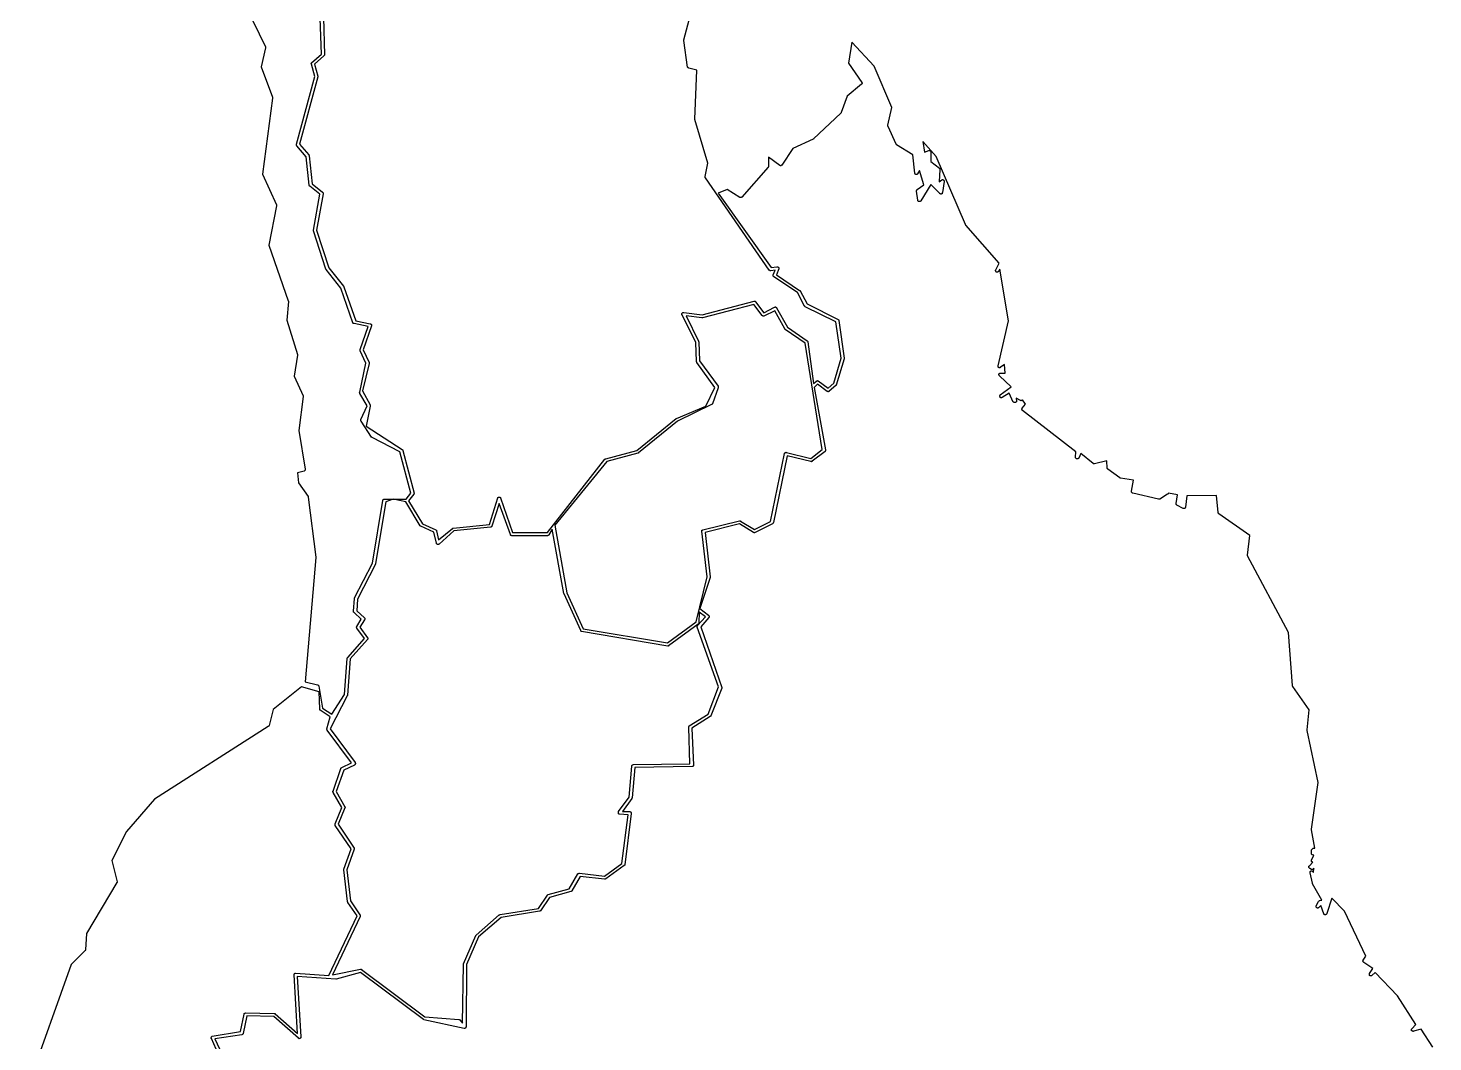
# Model space of a CAD drawing. Header units: metres. Extents: x 12 to 388, y 12 to 220.
# Drawn here: x 117.55 to 163.08, y 156.48 to 189.34 of the extents above; entities that cross this region are included whole.
import ezdxf

# ---------------------------------------------------------------- set-up
doc = ezdxf.new("R2010")
doc.units = ezdxf.units.M

msp = doc.modelspace()

# ---------------------------------------------------------------- linework, layer by layer
for points in [[(124.83, 189.58), (125.24, 188.73), (125.24, 188.72), (125.24, 188.71), (125.24, 188.7), (125.1, 188.09), (125.47, 187.1), (125.47, 187.09), (125.47, 187.08), (125.47, 187.07), (125.15, 184.61), (125.6, 183.61), (125.6, 183.6), (125.6, 183.59), (125.6, 183.58), (125.35, 182.3), (125.98, 180.5), (125.99, 180.49), (125.99, 180.48), (125.94, 179.87), (126.28, 178.76), (126.28, 178.75), (126.28, 178.74), (126.17, 178.06), (126.47, 177.42), (126.47, 177.41), (126.47, 177.4), (126.33, 176.3), (126.53, 175.04), (126.53, 175.03), (126.53, 175.02), (126.53, 175.01), (126.52, 175), (126.51, 174.99), (126.5, 174.98), (126.28, 174.92), (126.31, 174.6), (126.63, 174.16), (126.63, 174.15), (126.63, 174.14), (126.88, 172.19), (126.88, 172.18), (126.53, 168.15), (126.93, 168.05), (126.94, 168.05), (126.95, 168.04), (126.96, 168.03), (126.96, 168.02), (126.97, 168.02), (126.97, 168.01), (127.09, 167.3), (127.39, 167.1), (127.8, 167.74), (127.89, 168.91), (127.89, 168.92), (127.9, 168.92), (127.9, 168.93), (127.9, 168.94), (127.91, 168.94), (128.45, 169.55), (128.2, 169.89), (128.2, 169.9), (128.19, 169.91), (128.19, 169.92), (128.19, 169.93), (128.2, 169.93), (128.2, 169.94), (128.35, 170.18), (128.12, 170.4), (128.11, 170.4), (128.11, 170.41), (128.1, 170.41), (128.1, 170.42), (128.1, 170.43), (128.1, 170.44), (128.13, 170.85), (128.13, 170.86), (128.13, 170.87), (128.71, 172), (129.05, 174.03), (129.05, 174.04), (129.05, 174.05), (129.06, 174.05), (129.06, 174.06), (129.07, 174.06), (129.08, 174.07), (129.09, 174.07), (129.1, 174.07), (129.38, 174.07), (129.8, 174.07), (129.95, 174.27), (129.6, 175.6), (128.7, 176.07), (128.69, 176.07), (128.69, 176.08), (128.68, 176.08), (128.34, 176.6), (128.34, 176.61), (128.33, 176.61), (128.33, 176.62), (128.33, 176.63), (128.33, 176.64), (128.33, 176.65), (128.54, 177.1), (128.3, 177.5), (128.3, 177.51), (128.3, 177.52), (128.29, 177.52), (128.29, 177.53), (128.3, 177.53), (128.3, 177.54), (128.5, 178.48), (128.31, 178.88), (128.31, 178.89), (128.31, 178.9), (128.31, 178.91), (128.31, 178.92), (128.57, 179.67), (128.12, 179.76), (128.11, 179.76), (128.1, 179.76), (128.1, 179.77), (128.09, 179.77), (128.09, 179.78), (128.08, 179.78), (128.08, 179.79), (127.69, 180.91), (127.21, 181.52), (127.21, 181.53), (127.2, 181.53), (126.8, 182.77), (126.8, 182.78), (126.8, 182.79), (127.01, 183.96), (126.68, 184.22), (126.67, 184.22), (126.67, 184.23), (126.66, 184.24), (126.66, 184.25), (126.56, 185.17), (126.26, 185.53), (126.25, 185.54), (126.25, 185.55), (126.25, 185.56), (126.24, 185.57), (126.25, 185.57), (126.25, 185.58), (126.84, 187.77), (126.73, 188.17), (126.73, 188.18), (126.72, 188.18), (126.72, 188.19), (126.73, 188.19), (126.73, 188.2), (126.73, 188.21), (126.74, 188.22), (127.06, 188.5), (127.02, 189.66)], [(127.12, 189.69), (127.16, 188.48), (127.16, 188.47), (127.16, 188.46), (127.15, 188.46), (127.15, 188.45), (127.14, 188.44), (126.83, 188.17), (126.94, 187.78), (126.94, 187.77), (126.94, 187.76), (126.35, 185.58), (126.65, 185.23), (126.65, 185.22), (126.66, 185.21), (126.66, 185.2), (126.76, 184.29), (127.09, 184.02), (127.1, 184.01), (127.1, 184), (127.11, 184), (127.11, 183.99), (127.11, 183.98), (127.11, 183.97), (126.9, 182.79), (127.3, 181.57), (127.77, 180.97), (127.78, 180.96), (127.78, 180.95), (128.17, 179.85), (128.64, 179.75), (128.65, 179.75), (128.66, 179.75), (128.66, 179.74), (128.67, 179.74), (128.67, 179.73), (128.68, 179.73), (128.68, 179.72), (128.68, 179.71), (128.68, 179.7), (128.68, 179.69), (128.41, 178.91), (128.6, 178.5), (128.6, 178.49), (128.6, 178.48), (128.6, 178.47), (128.39, 177.58), (128.64, 177.13), (128.64, 177.12), (128.64, 177.11), (128.64, 177.1), (128.64, 177.09), (128.51, 176.44), (129.67, 175.68), (129.68, 175.68), (129.68, 175.67), (129.69, 175.66), (129.69, 175.65), (130.06, 174.27), (130.06, 174.26), (130.06, 174.25), (130.05, 174.24), (130.05, 174.23), (129.88, 174.02), (130.33, 173.27), (130.77, 173.08), (130.78, 173.07), (130.79, 173.06), (130.79, 173.05), (130.79, 173.04), (130.85, 172.75), (131.3, 173.12), (131.31, 173.13), (131.32, 173.13), (131.33, 173.13), (132.5, 173.25), (132.77, 174.11), (132.77, 174.12), (132.78, 174.12), (132.78, 174.13), (132.79, 174.13), (132.79, 174.14), (132.8, 174.14), (132.81, 174.14), (132.82, 174.14), (132.83, 174.14), (132.84, 174.14), (132.84, 174.13), (132.85, 174.13), (132.85, 174.12), (132.86, 174.12), (132.86, 174.11), (133.25, 172.99), (134.38, 172.99), (136.24, 175.37), (136.25, 175.37), (136.25, 175.38), (136.26, 175.38), (136.27, 175.38), (137.28, 175.65), (138.55, 176.68), (138.56, 176.68), (139.52, 177.09), (139.81, 177.69), (139.22, 178.5), (139.22, 178.51), (139.22, 178.52), (139.21, 178.52), (139.21, 178.53), (139.19, 179.15), (138.75, 180.05), (138.74, 180.05), (138.74, 180.06), (138.74, 180.07), (138.74, 180.08), (138.74, 180.09), (138.75, 180.09), (138.75, 180.1), (138.76, 180.11), (138.77, 180.12), (138.78, 180.12), (138.79, 180.12), (138.8, 180.12), (139.4, 180.05), (141.08, 180.49), (141.09, 180.49), (141.1, 180.49), (141.11, 180.49), (141.12, 180.48), (141.13, 180.48), (141.13, 180.47), (141.4, 180.11), (141.74, 180.29), (141.75, 180.29), (141.76, 180.29), (141.76, 180.3), (141.77, 180.3), (141.78, 180.29), (141.79, 180.29), (141.8, 180.28), (141.81, 180.28), (141.81, 180.27), (142.16, 179.65), (142.8, 179.2), (142.81, 179.19), (142.82, 179.18), (142.82, 179.17), (143.01, 177.82), (143.1, 177.9), (143.1, 177.91), (143.11, 177.91), (143.12, 177.91), (143.12, 177.92), (143.13, 177.92), (143.14, 177.92), (143.14, 177.91), (143.15, 177.91), (143.16, 177.91), (143.48, 177.67), (143.66, 177.83), (143.9, 178.64), (143.73, 179.82), (142.74, 180.31), (142.73, 180.32), (142.72, 180.32), (142.72, 180.33), (142.71, 180.33), (142.49, 180.77), (141.72, 181.28), (141.71, 181.29), (141.7, 181.3), (141.7, 181.31), (141.7, 181.32), (141.7, 181.33), (141.7, 181.34), (141.76, 181.49), (141.62, 181.47), (141.61, 181.47), (141.6, 181.47), (141.59, 181.48), (141.58, 181.48), (141.58, 181.49), (141.57, 181.49), (139.5, 184.49), (139.49, 184.49), (139.49, 184.5), (139.49, 184.51), (139.49, 184.52), (139.49, 184.53), (139.58, 184.96), (139.16, 186.38), (139.16, 186.39), (139.22, 187.98), (138.96, 188.04), (138.95, 188.04), (138.95, 188.05), (138.94, 188.05), (138.94, 188.06), (138.93, 188.06), (138.93, 188.07), (138.92, 188.08), (138.8, 188.94), (138.8, 188.95), (138.8, 188.96), (138.97, 189.61)], [(163.08, 156.31), (162.7, 156.89), (162.45, 156.82), (162.45, 156.81), (162.44, 156.81), (162.43, 156.81), (162.43, 156.82), (162.42, 156.82), (162.41, 156.82), (162.41, 156.83), (162.4, 156.83), (162.4, 156.84), (162.39, 156.84), (162.39, 156.85), (162.39, 156.86), (162.39, 156.87), (162.39, 156.88), (162.39, 156.89), (162.4, 156.89), (162.4, 156.9), (162.53, 157.04), (161.93, 157.97), (161.21, 158.73), (161.1, 158.63), (161.09, 158.62), (161.08, 158.62), (161.07, 158.62), (161.06, 158.62), (161.05, 158.62), (161.04, 158.62), (161.04, 158.63), (161.03, 158.63), (161.03, 158.64), (161.02, 158.65), (161.02, 158.66), (161.02, 158.67), (161.02, 158.68), (161.02, 158.69), (161.03, 158.69), (161.13, 158.86), (160.84, 159.05), (160.83, 159.06), (160.83, 159.07), (160.82, 159.07), (160.82, 159.08), (160.82, 159.09), (160.81, 159.09), (160.81, 159.1), (160.82, 159.11), (160.82, 159.12), (160.82, 159.13), (160.91, 159.25), (160.22, 160.71), (159.8, 161.14), (159.64, 160.64), (159.64, 160.63), (159.63, 160.63), (159.63, 160.62), (159.62, 160.61), (159.61, 160.61), (159.61, 160.6), (159.6, 160.6), (159.59, 160.6), (159.58, 160.6), (159.57, 160.6), (159.57, 160.61), (159.56, 160.61), (159.55, 160.62), (159.55, 160.63), (159.54, 160.63), (159.45, 160.9), (159.38, 160.83), (159.37, 160.82), (159.36, 160.82), (159.36, 160.81), (159.35, 160.81), (159.34, 160.81), (159.33, 160.82), (159.32, 160.82), (159.31, 160.83), (159.3, 160.84), (159.3, 160.85), (159.3, 160.86), (159.3, 160.87), (159.3, 160.88), (159.3, 160.89), (159.37, 161.03), (159.38, 161.04), (159.39, 161.05), (159.4, 161.06), (159.41, 161.06), (159.48, 161.07), (159.18, 161.6), (159.18, 161.61), (159.18, 161.62), (159.1, 161.96), (159.1, 161.97), (159.1, 161.98), (159.1, 161.99), (159.1, 162), (159.11, 162), (159.11, 162.01), (159.12, 162.01), (159.12, 162.02), (159.13, 162.02), (159.14, 162.02), (159.15, 162.02), (159.16, 162.02), (159.17, 162.02), (159.17, 162.01), (159.18, 162.01), (159.18, 162), (159.21, 161.97), (159.22, 162.11), (159.21, 162.09), (159.21, 162.08), (159.2, 162.08), (159.2, 162.07), (159.19, 162.07), (159.18, 162.07), (159.17, 162.07), (159.16, 162.07), (159.15, 162.07), (159.09, 162.1), (159.08, 162.11), (159.07, 162.12), (159.07, 162.13), (159.06, 162.13), (159.06, 162.14), (159.06, 162.15), (159.06, 162.16), (159.06, 162.17), (159.07, 162.17), (159.07, 162.18), (159.08, 162.18), (159.19, 162.3), (159.17, 162.31), (159.16, 162.31), (159.15, 162.32), (159.15, 162.33), (159.14, 162.33), (159.14, 162.34), (159.14, 162.35), (159.14, 162.36), (159.14, 162.37), (159.22, 162.53), (159.18, 162.54), (159.17, 162.54), (159.16, 162.55), (159.15, 162.56), (159.15, 162.57), (159.14, 162.57), (159.14, 162.58), (159.14, 162.67), (159.14, 162.68), (159.14, 162.69), (159.15, 162.7), (159.19, 162.75), (159.2, 162.76), (159.21, 162.76), (159.22, 162.76), (159.23, 162.76), (159.24, 162.76), (159.25, 162.76), (159.15, 163.35), (159.15, 163.36), (159.15, 163.37), (159.36, 164.88), (159, 166.57), (159, 166.58), (159, 166.59), (159.07, 167.24), (158.54, 168), (158.53, 168.01), (158.53, 168.02), (158.53, 168.03), (158.4, 169.75), (157.07, 172.23), (157.07, 172.24), (157.07, 172.25), (157.07, 172.26), (157.15, 172.89), (156.14, 173.6), (156.14, 173.61), (156.13, 173.61), (156.13, 173.62), (156.12, 173.62), (156.12, 173.63), (156.12, 173.64), (156.07, 174.19), (155.1, 174.18), (155.06, 173.81), (155.06, 173.8), (155.05, 173.79), (155.05, 173.78), (155.04, 173.78), (155.04, 173.77), (155.03, 173.77), (155.02, 173.77), (155.01, 173.77), (155, 173.77), (154.99, 173.77), (154.78, 173.88), (154.78, 173.89), (154.77, 173.89), (154.77, 173.9), (154.76, 173.9), (154.76, 173.91), (154.76, 173.92), (154.76, 173.93), (154.8, 174.21), (154.51, 174.26), (154.51, 174.25), (154.5, 174.25), (154.5, 174.24), (154.49, 174.23), (154.48, 174.23), (154.23, 174.07), (154.22, 174.07), (154.21, 174.07), (154.2, 174.07), (154.19, 174.07), (153.35, 174.27), (153.34, 174.27), (153.33, 174.28), (153.32, 174.29), (153.31, 174.3), (153.31, 174.31), (153.31, 174.32), (153.31, 174.33), (153.38, 174.69), (152.95, 174.75), (152.94, 174.75), (152.93, 174.76), (152.54, 175.04), (152.54, 175.05), (152.53, 175.05), (152.53, 175.06), (152.52, 175.06), (152.52, 175.07), (152.52, 175.08), (152.51, 175.31), (152.11, 175.22), (152.1, 175.22), (152.09, 175.22), (152.08, 175.22), (152.07, 175.23), (151.67, 175.55), (151.6, 175.4), (151.59, 175.4), (151.59, 175.39), (151.58, 175.39), (151.58, 175.38), (151.57, 175.38), (151.56, 175.38), (151.55, 175.38), (151.54, 175.38), (151.53, 175.38), (151.52, 175.39), (151.51, 175.4), (151.51, 175.41), (151.5, 175.41), (151.5, 175.42), (151.5, 175.43), (151.51, 175.61), (149.78, 176.95), (149.77, 176.95), (149.77, 176.96), (149.77, 176.97), (149.76, 176.98), (149.76, 176.99), (149.76, 177), (149.77, 177.01), (149.77, 177.02), (149.88, 177.15), (149.78, 177.29), (149.77, 177.28), (149.76, 177.27), (149.75, 177.27), (149.74, 177.27), (149.74, 177.26), (149.73, 177.26), (149.73, 177.27), (149.72, 177.27), (149.71, 177.27), (149.57, 177.34), (149.58, 177.25), (149.58, 177.24), (149.58, 177.23), (149.57, 177.23), (149.57, 177.22), (149.56, 177.21), (149.55, 177.2), (149.54, 177.2), (149.53, 177.2), (149.52, 177.2), (149.51, 177.2), (149.5, 177.2), (149.5, 177.21), (149.49, 177.21), (149.49, 177.22), (149.48, 177.22), (149.35, 177.51), (149.12, 177.37), (149.11, 177.37), (149.11, 177.36), (149.1, 177.36), (149.09, 177.36), (149.08, 177.36), (149.07, 177.36), (149.07, 177.37), (149.06, 177.37), (149.05, 177.38), (149.05, 177.39), (149.04, 177.4), (149.04, 177.41), (149.04, 177.42), (149.04, 177.43), (149.05, 177.43), (149.05, 177.44), (149.05, 177.45), (149.06, 177.45), (149.41, 177.71), (149.03, 178.07), (149.02, 178.08), (149.02, 178.09), (149.01, 178.1), (149.01, 178.11), (149.01, 178.12), (149.02, 178.12), (149.02, 178.13), (149.02, 178.14), (149.03, 178.14), (149.03, 178.15), (149.04, 178.15), (149.05, 178.15), (149.05, 178.16), (149.06, 178.16), (149.22, 178.16), (149.2, 178.44), (149.06, 178.34), (149.06, 178.33), (149.05, 178.33), (149.04, 178.33), (149.03, 178.33), (149.02, 178.33), (149.01, 178.33), (149.01, 178.34), (149, 178.34), (149, 178.35), (148.99, 178.35), (148.99, 178.36), (148.99, 178.37), (148.98, 178.38), (148.99, 178.38), (148.99, 178.39), (149.32, 179.85), (149.04, 181.53), (149, 181.45), (148.99, 181.45), (148.99, 181.44), (148.98, 181.44), (148.98, 181.43), (148.97, 181.43), (148.96, 181.43), (148.95, 181.43), (148.94, 181.43), (148.93, 181.43), (148.93, 181.44), (148.92, 181.44), (148.92, 181.45), (148.91, 181.45), (148.91, 181.46), (148.91, 181.47), (148.9, 181.47), (148.9, 181.48), (148.9, 181.49), (148.91, 181.49), (148.91, 181.5), (149.02, 181.72), (147.94, 182.95), (147.93, 182.96), (147.93, 182.97), (146.98, 185.18), (146.55, 185.66), (146.6, 185.32), (146.74, 185.37), (146.75, 185.37), (146.76, 185.37), (146.77, 185.37), (146.78, 185.37), (146.79, 185.37), (146.79, 185.36), (146.8, 185.36), (146.8, 185.35), (146.8, 185.34), (146.81, 185.34), (146.81, 185.33), (146.81, 185.32), (146.81, 185.02), (147.09, 184.8), (147.09, 184.79), (147.1, 184.79), (147.1, 184.78), (147.1, 184.77), (147.1, 184.76), (147.08, 184.36), (147.16, 184.42), (147.17, 184.42), (147.17, 184.43), (147.18, 184.43), (147.19, 184.43), (147.2, 184.43), (147.21, 184.42), (147.22, 184.42), (147.22, 184.41), (147.23, 184.41), (147.23, 184.4), (147.24, 184.39), (147.24, 184.38), (147.24, 184.37), (147.19, 184.01), (147.18, 184), (147.18, 183.99), (147.18, 183.98), (147.17, 183.98), (147.17, 183.97), (147.16, 183.97), (147.15, 183.97), (147.15, 183.96), (147.14, 183.96), (147.13, 183.96), (147.12, 183.96), (147.12, 183.97), (147.11, 183.97), (147.1, 183.97), (147.1, 183.98), (146.81, 184.27), (146.48, 183.74), (146.48, 183.73), (146.47, 183.73), (146.47, 183.72), (146.46, 183.72), (146.45, 183.72), (146.44, 183.72), (146.43, 183.72), (146.42, 183.72), (146.41, 183.72), (146.4, 183.73), (146.4, 183.74), (146.39, 183.74), (146.39, 183.75), (146.39, 183.76), (146.34, 184.06), (146.34, 184.07), (146.34, 184.08), (146.35, 184.09), (146.35, 184.1), (146.36, 184.1), (146.36, 184.11), (146.58, 184.26), (146.44, 184.72), (146.38, 184.62), (146.38, 184.61), (146.37, 184.61), (146.37, 184.6), (146.36, 184.6), (146.35, 184.6), (146.34, 184.6), (146.33, 184.6), (146.32, 184.6), (146.31, 184.6), (146.31, 184.61), (146.3, 184.61), (146.3, 184.62), (146.29, 184.63), (146.29, 184.64), (146.22, 185.23), (145.7, 185.56), (145.7, 185.57), (145.69, 185.57), (145.69, 185.58), (145.68, 185.58), (145.42, 186.15), (145.41, 186.16), (145.41, 186.17), (145.41, 186.18), (145.41, 186.19), (145.54, 186.77), (144.97, 188.11), (144.25, 188.89), (144.14, 188.2), (144.57, 187.58), (144.57, 187.57), (144.58, 187.57), (144.58, 187.56), (144.58, 187.55), (144.58, 187.54), (144.57, 187.54), (144.57, 187.53), (144.57, 187.52), (144.56, 187.52), (144.1, 187.14), (143.9, 186.6), (143.9, 186.59), (143.89, 186.59), (143.89, 186.58), (143, 185.75), (143, 185.74), (142.99, 185.74), (142.33, 185.44), (141.98, 184.9), (141.97, 184.9), (141.97, 184.89), (141.96, 184.89), (141.95, 184.88), (141.94, 184.88), (141.93, 184.88), (141.92, 184.88), (141.92, 184.89), (141.91, 184.89), (141.55, 185.16), (141.55, 184.86), (141.55, 184.85), (141.55, 184.84), (141.54, 184.84), (141.54, 184.83), (140.68, 183.86), (140.67, 183.86), (140.67, 183.85), (140.66, 183.85), (140.65, 183.85), (140.64, 183.85), (140.63, 183.85), (140.62, 183.85), (140.21, 184.11), (139.91, 183.99), (141.63, 181.58), (141.82, 181.6), (141.83, 181.6), (141.84, 181.6), (141.85, 181.6), (141.86, 181.59), (141.87, 181.59), (141.87, 181.58), (141.88, 181.57), (141.88, 181.56), (141.88, 181.55), (141.88, 181.54), (141.81, 181.34), (142.55, 180.84), (142.56, 180.84), (142.56, 180.83), (142.57, 180.83), (142.57, 180.82), (142.8, 180.4), (143.8, 179.9), (143.81, 179.89), (143.82, 179.88), (143.82, 179.87), (143.83, 179.87), (143.83, 179.86), (144, 178.64), (144, 178.63), (144, 178.62), (143.74, 177.77), (143.74, 177.76), (143.73, 177.75), (143.51, 177.57), (143.51, 177.56), (143.5, 177.56), (143.49, 177.56), (143.49, 177.55), (143.48, 177.55), (143.47, 177.55), (143.47, 177.56), (143.46, 177.56), (143.45, 177.56), (143.14, 177.8), (143.03, 177.69), (143.39, 175.67), (143.39, 175.66), (143.39, 175.65), (143.39, 175.64), (143.38, 175.63), (143.38, 175.62), (142.96, 175.3), (142.96, 175.29), (142.95, 175.29), (142.94, 175.29), (142.94, 175.28), (142.93, 175.28), (142.93, 175.29), (142.92, 175.29), (142.15, 175.47), (141.71, 173.31), (141.7, 173.3), (141.7, 173.29), (141.69, 173.28), (141.68, 173.27), (141.11, 172.99), (141.1, 172.99), (141.1, 172.98), (141.09, 172.98), (141.08, 172.98), (141.07, 172.98), (141.07, 172.99), (141.06, 172.99), (140.61, 173.27), (139.49, 172.99), (139.66, 171.55), (139.66, 171.54), (139.66, 171.53), (139.32, 170.53), (139.6, 170.31), (139.6, 170.3), (139.61, 170.3), (139.61, 170.29), (139.62, 170.28), (139.62, 170.27), (139.62, 170.26), (139.62, 170.25), (139.61, 170.25), (139.61, 170.24), (139.61, 170.23), (139.35, 169.93), (140.03, 167.97), (140.03, 167.96), (140.03, 167.95), (140.03, 167.94), (139.68, 167.05), (139.68, 167.04), (139.67, 167.04), (139.67, 167.03), (139.66, 167.03), (139.66, 167.02), (139.06, 166.65), (139.12, 165.45), (139.12, 165.44), (139.12, 165.43), (139.11, 165.43), (139.11, 165.42), (139.1, 165.41), (139.09, 165.4), (139.08, 165.4), (139.07, 165.4), (137.21, 165.37), (137.13, 164.39), (137.12, 164.38), (137.12, 164.37), (136.82, 163.95), (137.05, 163.94), (137.06, 163.94), (137.06, 163.93), (137.07, 163.93), (137.08, 163.93), (137.09, 163.92), (137.09, 163.91), (137.1, 163.91), (137.1, 163.9), (137.1, 163.89), (137.1, 163.88), (136.89, 162.22), (136.89, 162.21), (136.88, 162.2), (136.88, 162.19), (136.87, 162.19), (136.27, 161.76), (136.26, 161.76), (136.26, 161.75), (136.25, 161.75), (136.24, 161.75), (136.23, 161.75), (135.44, 161.84), (135.17, 161.37), (135.16, 161.36), (135.16, 161.35), (135.15, 161.35), (135.14, 161.35), (134.45, 161.16), (134.16, 160.73), (134.16, 160.72), (134.15, 160.72), (134.15, 160.71), (134.14, 160.71), (134.13, 160.71), (132.88, 160.51), (132.15, 159.88), (131.76, 158.98), (131.75, 156.96), (131.74, 156.95), (131.74, 156.94), (131.74, 156.93), (131.73, 156.93), (131.73, 156.92), (131.72, 156.92), (131.71, 156.91), (131.7, 156.91), (131.69, 156.91), (131.68, 156.91), (130.38, 157.19), (130.38, 157.2), (130.37, 157.2), (128.32, 158.73), (127.53, 158.51), (127.52, 158.51), (126.27, 158.6), (126.39, 156.64), (126.39, 156.63), (126.39, 156.62), (126.39, 156.61), (126.38, 156.61), (126.38, 156.6), (126.37, 156.6), (126.37, 156.59), (126.36, 156.59), (126.35, 156.59), (126.34, 156.58), (126.33, 156.59), (126.32, 156.59), (126.31, 156.59), (126.31, 156.6), (125.51, 157.3), (124.64, 157.32), (124.52, 156.75), (124.52, 156.74), (124.51, 156.74), (124.51, 156.73), (124.5, 156.72), (124.49, 156.72), (124.48, 156.71), (123.6, 156.57), (123.83, 156.09)], [(123.72, 156.07), (123.49, 156.59), (123.48, 156.59), (123.48, 156.6), (123.48, 156.61), (123.48, 156.62), (123.49, 156.63), (123.49, 156.64), (123.5, 156.64), (123.5, 156.65), (123.51, 156.65), (123.52, 156.66), (124.43, 156.81), (124.55, 157.38), (124.55, 157.39), (124.55, 157.4), (124.56, 157.4), (124.56, 157.41), (124.57, 157.41), (124.58, 157.41), (124.58, 157.42), (124.59, 157.42), (124.6, 157.42), (125.53, 157.4), (125.54, 157.4), (125.55, 157.4), (125.56, 157.4), (125.56, 157.39), (126.28, 156.75), (126.17, 158.65), (126.17, 158.66), (126.17, 158.67), (126.18, 158.68), (126.18, 158.69), (126.19, 158.69), (126.2, 158.7), (126.21, 158.7), (126.22, 158.7), (127.3, 158.63), (128.21, 160.56), (127.91, 161), (127.91, 161.01), (127.91, 161.02), (127.9, 161.02), (127.9, 161.03), (127.78, 162.05), (127.78, 162.06), (127.78, 162.07), (127.78, 162.08), (128.02, 162.73), (127.5, 163.49), (127.5, 163.5), (127.5, 163.51), (127.5, 163.52), (127.5, 163.53), (127.5, 163.54), (127.72, 164.08), (127.44, 164.56), (127.44, 164.57), (127.44, 164.58), (127.43, 164.58), (127.43, 164.59), (127.43, 164.6), (127.44, 164.6), (127.69, 165.34), (127.69, 165.35), (127.7, 165.35), (127.7, 165.36), (127.71, 165.36), (127.71, 165.37), (127.72, 165.37), (128.03, 165.52), (127.24, 166.58), (127.24, 166.59), (127.24, 166.6), (127.23, 166.6), (127.23, 166.61), (127.23, 166.62), (127.23, 166.63), (127.34, 167.01), (127.02, 167.23), (127.01, 167.23), (127.01, 167.24), (127, 167.24), (127, 167.25), (127, 167.26), (127, 167.27), (126.98, 167.82), (126.41, 167.99), (125.49, 167.25), (125.36, 166.73), (125.35, 166.72), (125.35, 166.71), (125.34, 166.71), (125.34, 166.7), (125.33, 166.7), (121.65, 164.34), (120.74, 163.3), (120.26, 162.36), (120.44, 161.67), (120.44, 161.66), (120.44, 161.65), (120.44, 161.64), (120.43, 161.64), (119.44, 159.99), (119.41, 159.46), (119.41, 159.45), (119.41, 159.45), (119.4, 159.45), (119.4, 159.44), (119.4, 159.43), (119.39, 159.43), (118.95, 158.98), (117.55, 155.07)]]:
    msp.add_lwpolyline(points)
for points in [[(141.61, 173.35), (142.07, 175.55), (142.07, 175.56), (142.08, 175.56), (142.08, 175.57), (142.09, 175.57), (142.09, 175.58), (142.1, 175.58), (142.11, 175.58), (142.11, 175.59), (142.12, 175.59), (142.12, 175.58), (142.13, 175.58), (142.92, 175.39), (143.29, 175.68), (142.73, 179.13), (142.09, 179.57), (142.09, 179.58), (142.08, 179.58), (142.08, 179.59), (141.75, 180.18), (141.4, 180), (141.39, 180), (141.38, 180), (141.37, 180), (141.36, 180), (141.36, 180.01), (141.35, 180.01), (141.34, 180.01), (141.34, 180.02), (141.07, 180.38), (139.41, 179.95), (139.4, 179.95), (139.39, 179.95), (138.88, 180.01), (139.28, 179.19), (139.28, 179.18), (139.29, 179.17), (139.31, 178.55), (139.91, 177.73), (139.91, 177.72), (139.91, 177.71), (139.92, 177.7), (139.92, 177.69), (139.91, 177.69), (139.91, 177.68), (139.73, 177.16), (139.72, 177.16), (139.72, 177.15), (139.71, 177.14), (139.7, 177.14), (138.6, 176.6), (137.33, 175.57), (137.33, 175.56), (137.32, 175.56), (137.31, 175.56), (136.31, 175.29), (134.62, 173.23), (135.01, 171.03), (135.54, 169.87), (138.27, 169.41), (139.2, 170.09), (139.56, 171.55), (139.39, 173.03), (139.39, 173.04), (139.39, 173.05), (139.39, 173.06), (139.4, 173.06), (139.4, 173.07), (139.41, 173.07), (139.42, 173.08), (140.61, 173.37), (140.62, 173.37), (140.63, 173.37), (140.64, 173.37), (140.64, 173.36), (141.09, 173.09), (141.61, 173.35)], [(128.46, 170.18), (128.46, 170.17), (128.45, 170.16), (128.3, 169.92), (128.55, 169.58), (128.55, 169.57), (128.56, 169.57), (128.56, 169.56), (128.56, 169.55), (128.56, 169.54), (128.56, 169.53), (128.55, 169.52), (127.99, 168.89), (127.9, 167.72), (127.9, 167.71), (127.89, 167.71), (127.89, 167.7), (127.34, 166.62), (128.15, 165.53), (128.15, 165.52), (128.16, 165.51), (128.16, 165.5), (128.16, 165.49), (128.15, 165.48), (128.15, 165.47), (128.14, 165.47), (128.14, 165.46), (128.13, 165.46), (128.13, 165.45), (127.78, 165.29), (127.54, 164.59), (127.82, 164.1), (127.83, 164.1), (127.83, 164.09), (127.83, 164.08), (127.83, 164.07), (127.82, 164.06), (127.6, 163.53), (128.12, 162.76), (128.12, 162.75), (128.12, 162.74), (128.12, 162.73), (128.12, 162.72), (127.88, 162.05), (128, 161.05), (128.3, 160.59), (128.31, 160.59), (128.31, 160.58), (128.31, 160.57), (128.31, 160.56), (128.31, 160.55), (128.31, 160.54), (127.42, 158.65), (128.32, 158.83), (128.33, 158.83), (128.34, 158.83), (128.35, 158.83), (128.36, 158.83), (128.36, 158.82), (130.41, 157.29), (131.51, 157.2), (131.52, 157.2), (131.53, 157.2), (131.53, 157.19), (131.54, 157.19), (131.63, 157.08), (131.66, 158.99), (131.66, 159), (131.66, 159.01), (132.06, 159.92), (132.06, 159.93), (132.07, 159.93), (132.07, 159.94), (132.82, 160.59), (132.83, 160.6), (132.84, 160.6), (132.85, 160.61), (134.09, 160.8), (134.38, 161.23), (134.38, 161.24), (134.39, 161.24), (134.4, 161.25), (134.41, 161.25), (135.09, 161.44), (135.37, 161.92), (135.37, 161.93), (135.38, 161.93), (135.38, 161.94), (135.39, 161.94), (135.4, 161.94), (135.41, 161.95), (135.42, 161.95), (136.23, 161.85), (136.79, 162.26), (137, 163.84), (136.72, 163.86), (136.71, 163.86), (136.7, 163.86), (136.7, 163.87), (136.69, 163.87), (136.69, 163.88), (136.68, 163.88), (136.68, 163.89), (136.68, 163.9), (136.68, 163.91), (136.68, 163.92), (136.68, 163.93), (136.68, 163.94), (137.03, 164.41), (137.12, 165.42), (137.12, 165.43), (137.12, 165.44), (137.13, 165.45), (137.14, 165.46), (137.15, 165.46), (137.16, 165.46), (137.16, 165.47), (139, 165.49), (138.96, 166.68), (138.96, 166.69), (138.96, 166.7), (138.97, 166.71), (138.97, 166.72), (138.98, 166.72), (139.59, 167.1), (139.93, 167.99), (139.24, 169.92), (139.24, 169.93), (139.24, 169.94), (139.24, 169.95), (139.25, 169.96), (139.25, 169.97), (139.5, 170.26), (139.3, 170.41), (139.29, 170.06), (139.29, 170.05), (139.29, 170.04), (139.28, 170.04), (139.28, 170.03), (139.28, 170.02), (139.27, 170.02), (138.31, 169.32), (138.31, 169.31), (138.3, 169.31), (138.29, 169.31), (138.28, 169.31), (135.49, 169.78), (135.48, 169.78), (135.47, 169.79), (135.46, 169.79), (135.46, 169.8), (135.46, 169.81), (134.92, 171), (134.92, 171.01), (134.91, 171.01), (134.54, 173.1), (134.43, 172.91), (134.43, 172.9), (134.42, 172.9), (134.42, 172.89), (134.41, 172.89), (134.4, 172.89), (134.4, 172.88), (134.39, 172.88), (133.23, 172.88), (133.22, 172.89), (133.21, 172.89), (133.2, 172.89), (133.19, 172.9), (133.18, 172.91), (133.18, 172.92), (132.82, 173.93), (132.58, 173.19), (132.58, 173.18), (132.57, 173.18), (132.57, 173.17), (132.56, 173.17), (132.56, 173.16), (132.55, 173.16), (132.54, 173.16), (131.35, 173.04), (130.87, 172.61), (130.86, 172.61), (130.85, 172.6), (130.84, 172.6), (130.83, 172.6), (130.82, 172.6), (130.81, 172.61), (130.8, 172.61), (130.8, 172.62), (130.79, 172.62), (130.79, 172.63), (130.79, 172.64), (130.7, 173), (130.28, 173.19), (130.27, 173.19), (130.26, 173.2), (130.26, 173.21), (129.79, 173.98), (129.38, 174.07), (129.14, 173.98), (128.81, 171.98), (128.81, 171.97), (128.81, 171.96), (128.23, 170.83), (128.2, 170.45), (128.45, 170.22), (128.46, 170.21), (128.46, 170.2), (128.46, 170.19), (128.46, 170.18)]]:
    msp.add_lwpolyline(points, close=True)

doc.saveas('drawing.dxf')
